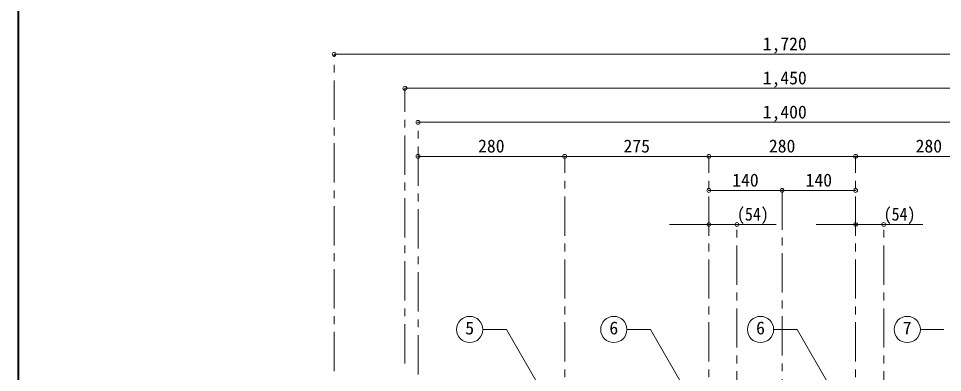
# Model space of a CAD drawing. Units: millimetres at full size, sheet at 1:15; some dimension numbers follow another scale. Extents: x -3171 to 2904, y -2098 to 2117.
# Drawn here: x -3171 to -1407, y -777 to -102 of the extents above; entities that cross this region are included whole.
import ezdxf
from ezdxf.enums import TextEntityAlignment as Align

# ---------------------------------------------------------------- set-up
doc = ezdxf.new("R2010")
doc.units = ezdxf.units.MM
doc.header["$LTSCALE"] = 15
doc.header["$PDMODE"] = 32
doc.header["$PDSIZE"] = 7.5
doc.linetypes.add('CHAIN1', pattern=[8, 5, -1, 1, -1])
doc.layers.add('0-6_補助線', color=4, linetype='Continuous', lineweight=9)
doc.styles.add('ＭＳ ゴシック', font='')
doc.styles.get('ＭＳ ゴシック').set_extended_font_data('MS Gothic')

msp = doc.modelspace()

# ---------------------------------------------------------------- linework, layer by layer
at = {"layer": '0-6_補助線', "color": 1, "lineweight": 40}
msp.add_line((-3170.88, -2097.95), (-3170.88, 2117.05), dxfattribs=at)
at = {"layer": '0-6_補助線'}
for p, q in [((-848.38, -169.95), (-2568.38, -169.95)), ((-2433.38, -234.95), (-983.38, -234.95)), ((-1008.38, -299.95), (-2408.38, -299.95)), ((-2408.38, -364.95), (-2128.38, -364.95)), ((-2128.38, -364.95), (-1853.38, -364.95)), ((-1853.38, -364.95), (-1573.38, -364.95)), ((-1573.38, -364.95), (-1293.38, -364.95)), ((-1853.38, -429.95), (-1713.38, -429.95)), ((-1713.38, -429.95), (-1573.38, -429.95)), ((-1928.38, -494.95), (-1724.63, -494.95)), ((-1648.38, -494.95), (-1444.63, -494.95))]:
    msp.add_line(p, q, dxfattribs=at)
at = {"layer": '0-6_補助線', "linetype": 'CHAIN1'}
for p, q in [((-2568.38, -774.95), (-2568.38, -169.95)), ((-2433.38, -759.95), (-2433.38, -234.95)), ((-2408.38, -780.95), (-2408.38, -299.95)), ((-2128.38, -876.45), (-2128.38, -364.95)), ((-1853.38, -876.45), (-1853.38, -364.95)), ((-1573.38, -876.45), (-1573.38, -364.95)), ((-1713.38, -429.95), (-1713.38, -1162.45)), ((-1799.63, -1449.95), (-1799.63, -494.95)), ((-1519.63, -1449.95), (-1519.63, -494.95))]:
    msp.add_line(p, q, dxfattribs=at)
at = {"layer": '0-6_補助線', "color": 7, "lineweight": 18}
for p, q in [((-2284.69, -695.32), (-2239.72, -695.32)), ((-2123.87, -895.98), (-2239.72, -695.32)), ((-2009.69, -695.32), (-1964.72, -695.32)), ((-1848.87, -895.98), (-1964.72, -695.32)), ((-1729.69, -695.32), (-1684.72, -695.32)), ((-1568.87, -895.98), (-1684.72, -695.32)), ((-1449.69, -695.32), (-1404.72, -695.32))]:
    msp.add_line(p, q, dxfattribs=at)
for centre in [(-2309.69, -695.32), (-2034.69, -695.32), (-1754.69, -695.32), (-1474.69, -695.32)]:
    msp.add_circle(centre, 25, dxfattribs=at)
at = {"layer": '0-6_補助線', "color": 1}
for p in [(-2568.38, -169.95), (-2433.38, -234.95), (-2408.38, -299.95), (-2408.38, -364.95), (-2128.38, -364.95), (-1853.38, -364.95), (-1573.38, -364.95), (-1853.38, -429.95), (-1713.38, -429.95), (-1573.38, -429.95), (-1853.38, -494.95), (-1799.63, -494.95), (-1573.38, -494.95), (-1519.63, -494.95)]:
    msp.add_point(p, dxfattribs=at)

# ---------------------------------------------------------------- texts
at = {"layer": '0-6_補助線', "color": 7, "style": 'ＭＳ ゴシック'}
for s, p in [('1,720', (-1750.57, -169.95)), ('1,450', (-1750.57, -234.95)), ('1,400', (-1750.57, -299.95)), ('280', (-2293.7, -364.95)), ('275', (-2016.2, -364.95)), ('280', (-1738.7, -364.95)), ('280', (-1458.7, -364.95)), ('140', (-1808.7, -429.95)), ('140', (-1668.7, -429.95)), ('5', (-2318.13, -712.19)), ('6', (-2043.13, -712.19)), ('6', (-1763.13, -712.19)), ('7', (-1483.13, -712.19))]:
    msp.add_text(s, height=24.74, dxfattribs=at).set_placement(p, align=Align.BOTTOM_LEFT)
at = {"layer": '0-6_補助線', "color": 7, "style": 'ＭＳ ゴシック', "width": 0.9}
for p in [(-1799.63, -494.95), (-1519.63, -494.95)]:
    msp.add_text('(54)', height=24.74, dxfattribs=at).set_placement(p, align=Align.BOTTOM_LEFT)

doc.saveas('drawing.dxf')
